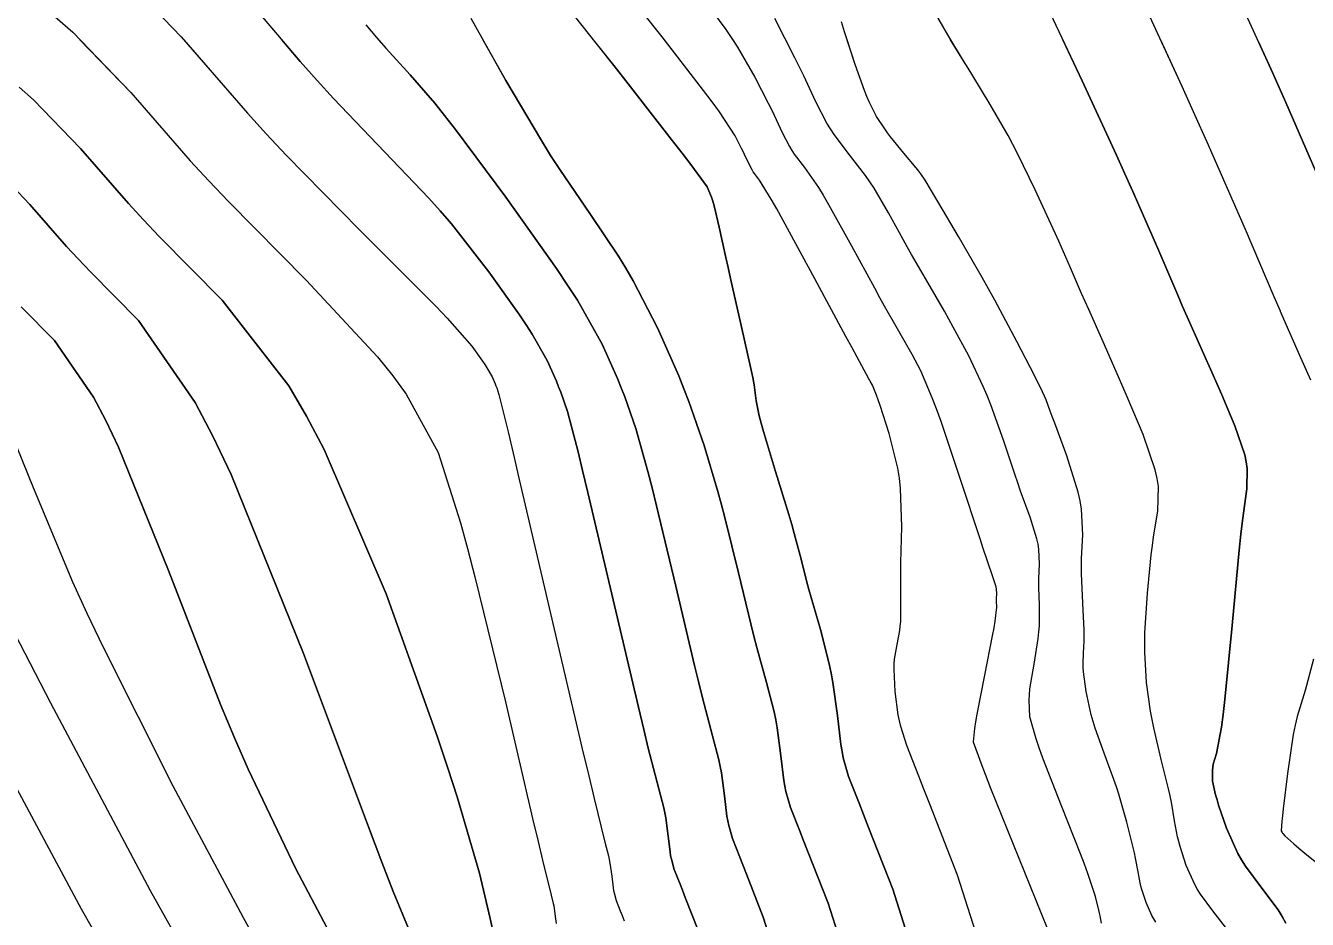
# Model space of a CAD drawing. Header units: metres. Extents: x 837117 to 838479, y 1189012 to 1191015.
# Drawn here: x 838005.33 to 838048.31, y 1189242.1 to 1189272.06 of the extents above; entities that cross this region are included whole.
import ezdxf

# ---------------------------------------------------------------- set-up
doc = ezdxf.new("R2010")
doc.units = ezdxf.units.M
doc.header["$LTSCALE"] = 0.3
doc.layers.add('COTAS 10', color=1, linetype='Continuous')
doc.layers.add('COTAS INT', color=252, linetype='Continuous')

msp = doc.modelspace()

# ---------------------------------------------------------------- linework, layer by layer
at = {"layer": 'COTAS 10'}
for points in [[(838049.152, 1189265.89), (838047.591, 1189269.478), (838047.142, 1189270.486), (838046.687, 1189271.499), (838044.984, 1189275.21)], [(838016.736, 1189272.085), (838017.098, 1189271.664), (838017.419, 1189271.296), (838018.23, 1189270.415), (838019.052, 1189269.463), (838019.378, 1189269.05), (838019.748, 1189268.573), (838021.44, 1189266.31), (838023.136, 1189263.921), (838023.507, 1189263.364), (838023.836, 1189262.852), (838024.669, 1189261.379), (838025.18, 1189260.229), (838025.306, 1189259.921), (838025.424, 1189259.617), (838025.796, 1189258.553), (838026.2, 1189257.113), (838026.339, 1189256.571), (838026.491, 1189255.967), (838027.136, 1189253.267), (838027.764, 1189250.609), (838027.905, 1189250.032), (838028.032, 1189249.523), (838028.37, 1189248.256), (838028.58, 1189247.449), (838028.626, 1189247.23), (838028.666, 1189247.012), (838028.768, 1189246.242), (838028.85, 1189245.561), (838028.878, 1189245.4), (838028.908, 1189245.251), (838029.033, 1189244.813), (838029.278, 1189244.19), (838029.382, 1189243.924), (838029.502, 1189243.618), (838030.069, 1189242.177), (838030.648, 1189240.351)], [(838041.41, 1189241.973), (838041.364, 1189242.222), (838041.344, 1189242.314), (838041.321, 1189242.415), (838041.209, 1189242.864), (838040.953, 1189243.643), (838040.839, 1189243.953), (838040.706, 1189244.303), (838040.07, 1189245.909), (838039.445, 1189247.505), (838039.319, 1189247.85), (838039.214, 1189248.153), (838039.004, 1189248.894), (838038.98, 1189249.448), (838038.992, 1189249.633), (838039.011, 1189249.831), (838039.147, 1189250.657), (838039.29, 1189251.516), (838039.313, 1189251.734), (838039.33, 1189251.944), (838039.332, 1189252.633), (838039.306, 1189253.23), (838039.305, 1189253.382), (838039.306, 1189253.528), (838039.333, 1189254.006), (838039.31, 1189254.515), (838039.281, 1189254.681), (838039.241, 1189254.857), (838039.013, 1189255.58), (838038.698, 1189256.459), (838038.603, 1189256.733), (838038.505, 1189257.021), (838038.121, 1189258.169), (838037.696, 1189259.352), (838037.572, 1189259.662), (838037.444, 1189259.963), (838036.957, 1189260.986), (838036.438, 1189261.955), (838036.29, 1189262.222), (838036.141, 1189262.489), (838035.587, 1189263.447), (838035.04, 1189264.386), (838034.896, 1189264.64), (838034.754, 1189264.892), (838034.267, 1189265.781), (838033.782, 1189266.611), (838033.641, 1189266.826), (838033.498, 1189267.034), (838032.957, 1189267.734), (838032.446, 1189268.405), (838032.321, 1189268.596), (838032.203, 1189268.789), (838031.835, 1189269.502), (838031.428, 1189270.374), (838031.286, 1189270.666), (838031.13, 1189270.98), (838030.457, 1189272.298)], [(838030.648, 1189240.351), (838030.069, 1189242.177), (838029.502, 1189243.618), (838029.382, 1189243.924), (838029.278, 1189244.19), (838029.033, 1189244.813), (838028.908, 1189245.251), (838028.878, 1189245.4), (838028.85, 1189245.561), (838028.768, 1189246.242), (838028.666, 1189247.012), (838028.626, 1189247.23), (838028.58, 1189247.449), (838028.37, 1189248.256), (838028.032, 1189249.523), (838027.905, 1189250.032), (838027.764, 1189250.609), (838027.136, 1189253.267), (838026.491, 1189255.967), (838026.339, 1189256.571), (838026.2, 1189257.113), (838025.796, 1189258.553), (838025.424, 1189259.617), (838025.306, 1189259.921), (838025.18, 1189260.229), (838024.669, 1189261.379), (838023.836, 1189262.852), (838023.507, 1189263.364), (838023.136, 1189263.921), (838021.44, 1189266.31), (838019.748, 1189268.573), (838019.378, 1189269.05), (838019.052, 1189269.463), (838018.23, 1189270.415), (838017.419, 1189271.296), (838017.164, 1189271.589)], [(838041.41, 1189241.973), (838041.364, 1189242.222), (838041.344, 1189242.314), (838041.321, 1189242.415), (838041.209, 1189242.864), (838040.953, 1189243.643), (838040.839, 1189243.953), (838040.706, 1189244.303), (838040.07, 1189245.909), (838039.445, 1189247.505), (838039.319, 1189247.85), (838039.214, 1189248.153), (838039.004, 1189248.894), (838038.98, 1189249.448), (838038.992, 1189249.633), (838039.011, 1189249.831), (838039.147, 1189250.657), (838039.29, 1189251.516), (838039.313, 1189251.734), (838039.33, 1189251.944), (838039.332, 1189252.633), (838039.306, 1189253.23), (838039.305, 1189253.382), (838039.306, 1189253.528), (838039.333, 1189254.006), (838039.31, 1189254.515), (838039.281, 1189254.681), (838039.241, 1189254.857), (838039.013, 1189255.58), (838038.698, 1189256.459), (838038.603, 1189256.733), (838038.505, 1189257.021), (838038.121, 1189258.169), (838037.696, 1189259.352), (838037.572, 1189259.662), (838037.444, 1189259.963), (838036.957, 1189260.986), (838036.438, 1189261.955), (838036.29, 1189262.222), (838036.141, 1189262.489), (838035.587, 1189263.447), (838035.04, 1189264.386), (838034.896, 1189264.64), (838034.754, 1189264.892), (838034.267, 1189265.781), (838033.782, 1189266.611), (838033.641, 1189266.826), (838033.498, 1189267.034), (838032.957, 1189267.734), (838032.446, 1189268.405), (838032.321, 1189268.596), (838032.203, 1189268.789), (838031.835, 1189269.502), (838031.428, 1189270.374), (838031.286, 1189270.666), (838031.13, 1189270.98), (838030.819, 1189271.589)], [(838046.646, 1189271.589), (838046.687, 1189271.499), (838047.142, 1189270.486), (838047.591, 1189269.478), (838049.152, 1189265.89)], [(838018.5, 1189241.014), (838017.658, 1189243.03), (838017.274, 1189244.021), (838016.824, 1189245.199), (838014.652, 1189251.014), (838012.22, 1189257.008), (838011.606, 1189258.298), (838011.018, 1189259.429), (838009.111, 1189262.179), (838007.495, 1189263.813), (838007.091, 1189264.24), (838006.706, 1189264.655), (838005.474, 1189266.064), (838004.271, 1189267.316)], [(838004.271, 1189267.316), (838005.474, 1189266.064), (838006.706, 1189264.655), (838007.091, 1189264.24), (838007.495, 1189263.813), (838009.111, 1189262.179), (838011.018, 1189259.429), (838011.606, 1189258.298), (838012.22, 1189257.008), (838014.652, 1189251.014), (838016.824, 1189245.199), (838017.274, 1189244.021), (838017.658, 1189243.03), (838018.5, 1189241.014)]]:
    msp.add_lwpolyline(points, dxfattribs=at)
at = {"layer": 'COTAS INT'}
for points in [[(838008.231, 1189274.101), (838010.55, 1189271.688), (838012.767, 1189269.128), (838013.409, 1189268.424), (838014.064, 1189267.723), (838016.528, 1189265.212), (838018.654, 1189263.095), (838019.095, 1189262.643), (838019.472, 1189262.25), (838020.299, 1189261.312), (838020.652, 1189260.815), (838020.729, 1189260.699), (838020.798, 1189260.593), (838020.971, 1189260.287), (838021.077, 1189260.048), (838021.103, 1189259.984), (838021.128, 1189259.92), (838021.205, 1189259.699), (838021.512, 1189258.442), (838021.681, 1189257.726), (838021.887, 1189256.85), (838022.936, 1189252.356), (838023.999, 1189247.814), (838024.214, 1189246.907), (838024.395, 1189246.152), (838024.759, 1189244.694), (838024.878, 1189244.235), (838024.904, 1189244.11), (838024.927, 1189243.987), (838024.985, 1189243.548), (838025.031, 1189243.161), (838025.047, 1189243.07), (838025.064, 1189242.985), (838025.136, 1189242.736), (838025.274, 1189242.382), (838025.334, 1189242.231), (838025.402, 1189242.057)], [(838042.337, 1189273.862), (838044.101, 1189270.034), (838044.534, 1189269.077), (838044.944, 1189268.164), (838046.224, 1189265.241), (838047.193, 1189262.98), (838047.402, 1189262.498), (838047.406, 1189262.486), (838047.596, 1189262.048), (838048.083, 1189260.94), (838048.418, 1189260.185)], [(838012.242, 1189273.563), (838014.539, 1189270.862), (838015.11, 1189270.217), (838015.653, 1189269.616), (838017.379, 1189267.813), (838018.853, 1189266.279), (838019.236, 1189265.847), (838019.61, 1189265.411), (838020.87, 1189263.811), (838021.894, 1189262.368), (838022.118, 1189262.032), (838022.317, 1189261.722), (838022.82, 1189260.833), (838023.129, 1189260.138), (838023.204, 1189259.952), (838023.276, 1189259.768), (838023.501, 1189259.126), (838023.856, 1189257.778), (838024.01, 1189257.148), (838024.189, 1189256.408), (838025.036, 1189252.812), (838025.882, 1189249.212), (838026.06, 1189248.469), (838026.213, 1189247.838), (838026.564, 1189246.475), (838026.729, 1189245.842), (838026.765, 1189245.67), (838026.797, 1189245.499), (838026.877, 1189244.895), (838026.941, 1189244.361), (838026.962, 1189244.235), (838026.986, 1189244.118), (838027.085, 1189243.775), (838027.276, 1189243.286), (838027.358, 1189243.077), (838027.452, 1189242.837), (838027.896, 1189241.707)], [(838037.539, 1189240.579), (838036.586, 1189243.585), (838035.652, 1189245.96), (838035.454, 1189246.464), (838035.282, 1189246.901), (838034.88, 1189247.928), (838034.68, 1189248.566), (838034.636, 1189248.759), (838034.596, 1189248.959), (838034.492, 1189249.736), (838034.457, 1189250.479), (838034.461, 1189250.657), (838034.471, 1189250.822), (838034.554, 1189251.317), (838034.647, 1189251.782), (838034.664, 1189251.928), (838034.676, 1189252.082), (838034.685, 1189252.703), (838034.679, 1189253.502), (838034.681, 1189253.769), (838034.685, 1189254.056), (838034.714, 1189255.256), (838034.674, 1189256.546), (838034.635, 1189256.889), (838034.583, 1189257.225), (838034.294, 1189258.39), (838033.983, 1189259.322), (838033.917, 1189259.512), (838033.86, 1189259.673), (838033.729, 1189260.007), (838033.653, 1189260.147), (838033.632, 1189260.186), (838033.61, 1189260.225), (838033.53, 1189260.364), (838033.214, 1189260.941), (838033.044, 1189261.255), (838032.838, 1189261.637), (838031.797, 1189263.575), (838030.736, 1189265.527), (838030.518, 1189265.918), (838030.333, 1189266.244), (838029.937, 1189266.881), (838029.771, 1189267.1), (838029.73, 1189267.162), (838029.692, 1189267.225), (838029.572, 1189267.457), (838029.44, 1189267.741), (838029.393, 1189267.836), (838029.342, 1189267.938), (838029.123, 1189268.367), (838028.597, 1189269.166), (838028.353, 1189269.501), (838028.066, 1189269.886), (838026.673, 1189271.689), (838025.271, 1189273.459)], [(838035.242, 1189240.503), (838034.414, 1189243.116), (838033.602, 1189245.179), (838033.43, 1189245.617), (838033.281, 1189245.998), (838032.931, 1189246.89), (838032.751, 1189247.517), (838032.708, 1189247.73), (838032.669, 1189247.961), (838032.552, 1189248.935), (838032.406, 1189250.038), (838032.348, 1189250.35), (838032.282, 1189250.664), (838031.982, 1189251.819), (838031.67, 1189252.894), (838031.597, 1189253.157), (838031.529, 1189253.405), (838031.335, 1189254.177), (838031.108, 1189255.037), (838031.021, 1189255.341), (838030.923, 1189255.673), (838030.481, 1189257.11), (838030.07, 1189258.46), (838029.993, 1189258.739), (838029.93, 1189258.975), (838029.835, 1189259.483), (838029.762, 1189260.015), (838029.713, 1189260.267), (838029.652, 1189260.564), (838029.33, 1189262.013), (838028.972, 1189263.579), (838028.888, 1189263.949), (838028.811, 1189264.292), (838028.588, 1189265.304), (838028.419, 1189266.019), (838028.375, 1189266.175), (838028.332, 1189266.312), (838028.19, 1189266.658), (838027.642, 1189267.402), (838027.343, 1189267.79), (838026.981, 1189268.258), (838025.142, 1189270.606), (838023.31, 1189272.931)], [(838028.37, 1189272.53), (838028.814, 1189271.93), (838029.017, 1189271.632), (838029.207, 1189271.34), (838029.79, 1189270.332), (838030.236, 1189269.459), (838030.339, 1189269.251), (838030.434, 1189269.057), (838030.704, 1189268.48), (838030.947, 1189268.007), (838031.025, 1189267.879), (838031.108, 1189267.753), (838031.447, 1189267.308), (838031.915, 1189266.639), (838032.08, 1189266.372), (838032.259, 1189266.069), (838033.032, 1189264.678), (838033.796, 1189263.265), (838033.97, 1189262.948), (838034.127, 1189262.664), (838034.558, 1189261.906), (838034.876, 1189261.357), (838035.046, 1189261.051), (838035.343, 1189260.497), (838035.725, 1189259.594), (838035.864, 1189259.222), (838036.017, 1189258.797), (838036.687, 1189256.82), (838037.318, 1189254.902), (838037.447, 1189254.514), (838037.556, 1189254.188), (838037.781, 1189253.526), (838037.855, 1189253.291), (838037.868, 1189253.234), (838037.878, 1189253.181), (838037.885, 1189253.015), (838037.876, 1189252.86), (838037.876, 1189252.764), (838037.885, 1189252.57), (838037.832, 1189252.095), (838037.794, 1189251.869), (838037.746, 1189251.601), (838037.488, 1189250.289), (838037.233, 1189248.985), (838037.187, 1189248.721), (838037.151, 1189248.5), (838037.11, 1189248.053), (838037.361, 1189247.351), (838037.51, 1189246.968), (838037.693, 1189246.504), (838038.64, 1189244.148), (838039.585, 1189241.811)], [(838045.566, 1189241.835), (838045.149, 1189242.392), (838044.732, 1189242.944), (838044.632, 1189243.107), (838044.538, 1189243.273), (838044.254, 1189243.911), (838044.046, 1189244.545), (838044.001, 1189244.709), (838043.961, 1189244.869), (838043.861, 1189245.405), (838043.753, 1189246.027), (838043.708, 1189246.241), (838043.656, 1189246.472), (838043.412, 1189247.458), (838043.162, 1189248.524), (838043.105, 1189248.806), (838043.054, 1189249.083), (838042.917, 1189250.038), (838042.86, 1189251.057), (838042.86, 1189251.374), (838042.867, 1189251.707), (838042.949, 1189253.035), (838043.08, 1189254.325), (838043.118, 1189254.633), (838043.157, 1189254.92), (838043.304, 1189255.779), (838043.321, 1189256.612), (838043.278, 1189256.882), (838043.214, 1189257.169), (838042.811, 1189258.35), (838042.276, 1189259.613), (838042.13, 1189259.953), (838041.984, 1189260.288), (838041.463, 1189261.463), (838040.98, 1189262.54), (838040.859, 1189262.814), (838040.743, 1189263.078), (838040.367, 1189263.944), (838039.979, 1189264.83), (838039.855, 1189265.107), (838039.724, 1189265.397), (838039.189, 1189266.557), (838038.603, 1189267.756), (838038.439, 1189268.07), (838038.275, 1189268.376), (838037.675, 1189269.418), (838037.09, 1189270.378), (838036.935, 1189270.633), (838036.782, 1189270.883), (838036.255, 1189271.746), (838035.802, 1189272.55)], [(838006.318, 1189272.352), (838006.911, 1189271.839), (838008.858, 1189269.814), (838010.853, 1189267.533), (838011.475, 1189266.861), (838012.129, 1189266.17), (838014.743, 1189263.526), (838017.134, 1189260.96), (838017.646, 1189260.319), (838018.093, 1189259.707), (838019.168, 1189257.749), (838019.91, 1189255.394), (838020.147, 1189254.533), (838020.399, 1189253.582), (838021.421, 1189249.39), (838022.333, 1189245.486), (838022.515, 1189244.716), (838022.665, 1189244.081), (838022.953, 1189242.912), (838023.027, 1189242.628), (838023.043, 1189242.55), (838023.057, 1189242.474), (838023.093, 1189242.202), (838023.122, 1189241.962)], [(838032.945, 1189240.427), (838032.241, 1189242.646), (838031.552, 1189244.399), (838031.406, 1189244.771), (838031.279, 1189245.094), (838030.982, 1189245.851), (838030.829, 1189246.384), (838030.793, 1189246.565), (838030.76, 1189246.761), (838030.66, 1189247.588), (838030.536, 1189248.525), (838030.487, 1189248.79), (838030.431, 1189249.056), (838030.176, 1189250.038), (838029.851, 1189251.209), (838029.751, 1189251.595), (838029.647, 1189252.007), (838029.235, 1189253.722), (838028.792, 1189255.525), (838028.668, 1189255.993), (838028.544, 1189256.448), (838028.091, 1189257.98), (838027.573, 1189259.465), (838027.407, 1189259.889), (838027.232, 1189260.32), (838026.519, 1189261.925), (838025.702, 1189263.509), (838025.462, 1189263.926), (838025.216, 1189264.335), (838024.273, 1189265.731), (838023.241, 1189267.232), (838022.938, 1189267.706), (838022.627, 1189268.204), (838021.44, 1189270.215), (838020.273, 1189272.294)], [(838043.23, 1189242.009), (838043.161, 1189242.12), (838043.097, 1189242.234), (838042.903, 1189242.669), (838042.762, 1189243.102), (838042.731, 1189243.214), (838042.704, 1189243.323), (838042.636, 1189243.689), (838042.551, 1189244.154), (838042.513, 1189244.326), (838042.47, 1189244.515), (838042.26, 1189245.354), (838041.992, 1189246.293), (838041.911, 1189246.546), (838041.827, 1189246.795), (838041.499, 1189247.67), (838041.196, 1189248.507), (838041.128, 1189248.732), (838041.066, 1189248.955), (838040.899, 1189249.735), (838040.81, 1189250.397), (838040.797, 1189250.544), (838040.79, 1189250.676), (838040.806, 1189251.024), (838040.833, 1189251.431), (838040.832, 1189251.6), (838040.827, 1189251.793), (838040.779, 1189252.697), (838040.736, 1189253.696), (838040.734, 1189253.95), (838040.736, 1189254.195), (838040.781, 1189254.996), (838040.743, 1189255.85), (838040.693, 1189256.127), (838040.627, 1189256.422), (838040.246, 1189257.634), (838039.841, 1189258.731), (838039.759, 1189258.953), (838039.691, 1189259.14), (838039.556, 1189259.518), (838039.376, 1189259.908), (838039.279, 1189260.101), (838039.162, 1189260.332), (838038.57, 1189261.476), (838037.83, 1189262.859), (838037.62, 1189263.24), (838037.406, 1189263.62), (838036.615, 1189264.989), (838035.954, 1189266.109), (838035.822, 1189266.333), (838035.712, 1189266.52), (838035.502, 1189266.884), (838035.353, 1189267.095), (838035.282, 1189267.186), (838035.197, 1189267.291), (838034.784, 1189267.787), (838034.339, 1189268.332), (838034.235, 1189268.468), (838034.139, 1189268.597), (838033.86, 1189269.009), (838033.614, 1189269.502), (838033.538, 1189269.682), (838033.459, 1189269.881), (838033.146, 1189270.76), (838032.796, 1189271.851), (838032.692, 1189272.186)], [(838039.693, 1189272.473), (838040.763, 1189270.21), (838041.912, 1189267.715), (838042.195, 1189267.092), (838042.462, 1189266.497), (838043.296, 1189264.593), (838043.968, 1189263.029), (838044.132, 1189262.65), (838044.288, 1189262.294), (838045.201, 1189260.237), (838045.321, 1189259.962), (838045.441, 1189259.682), (838045.88, 1189258.645), (838046.212, 1189257.675), (838046.264, 1189257.439), (838046.299, 1189257.217), (838046.286, 1189256.533), (838046.133, 1189255.47), (838046.081, 1189255.01), (838046.025, 1189254.477), (838045.788, 1189251.953), (838045.546, 1189249.473), (838045.487, 1189248.969), (838045.432, 1189248.543), (838045.263, 1189247.664), (838045.155, 1189247.3), (838045.139, 1189247.199), (838045.128, 1189247.098), (838045.137, 1189246.735), (838045.237, 1189246.271), (838045.284, 1189246.108), (838045.338, 1189245.928), (838045.604, 1189245.153), (838045.979, 1189244.313), (838046.102, 1189244.093), (838046.234, 1189243.879), (838046.783, 1189243.151), (838047.332, 1189242.417), (838047.465, 1189242.199), (838047.588, 1189241.975)], [(838007.152, 1189271.589), (838008.858, 1189269.814), (838010.853, 1189267.533), (838011.475, 1189266.861), (838012.129, 1189266.17), (838014.743, 1189263.526), (838017.134, 1189260.96), (838017.646, 1189260.319), (838018.093, 1189259.707), (838019.168, 1189257.749), (838019.91, 1189255.394), (838020.147, 1189254.533), (838020.399, 1189253.582), (838021.421, 1189249.39), (838022.333, 1189245.486), (838022.515, 1189244.716), (838022.665, 1189244.081), (838022.953, 1189242.912), (838023.027, 1189242.628), (838023.043, 1189242.55), (838023.057, 1189242.474), (838023.093, 1189242.202), (838023.122, 1189241.962)], [(838010.636, 1189271.589), (838012.767, 1189269.128), (838013.409, 1189268.424), (838014.064, 1189267.723), (838016.528, 1189265.212), (838018.654, 1189263.095), (838019.095, 1189262.643), (838019.472, 1189262.25), (838020.299, 1189261.312), (838020.652, 1189260.815), (838020.729, 1189260.699), (838020.798, 1189260.593), (838020.971, 1189260.287), (838021.077, 1189260.048), (838021.103, 1189259.984), (838021.128, 1189259.92), (838021.205, 1189259.699), (838021.512, 1189258.442), (838021.681, 1189257.726), (838021.887, 1189256.85), (838022.936, 1189252.356), (838023.999, 1189247.814), (838024.214, 1189246.907), (838024.395, 1189246.152), (838024.759, 1189244.694), (838024.878, 1189244.235), (838024.904, 1189244.11), (838024.927, 1189243.987), (838024.985, 1189243.548), (838025.031, 1189243.161), (838025.047, 1189243.07), (838025.064, 1189242.985), (838025.136, 1189242.736), (838025.274, 1189242.382), (838025.334, 1189242.231), (838025.402, 1189242.057)], [(838027.896, 1189241.707), (838027.452, 1189242.837), (838027.358, 1189243.077), (838027.276, 1189243.286), (838027.085, 1189243.775), (838026.986, 1189244.118), (838026.962, 1189244.235), (838026.941, 1189244.361), (838026.877, 1189244.895), (838026.797, 1189245.499), (838026.765, 1189245.67), (838026.729, 1189245.842), (838026.564, 1189246.475), (838026.213, 1189247.838), (838026.06, 1189248.469), (838025.882, 1189249.212), (838025.036, 1189252.812), (838024.189, 1189256.408), (838024.01, 1189257.148), (838023.856, 1189257.778), (838023.501, 1189259.126), (838023.276, 1189259.768), (838023.204, 1189259.952), (838023.129, 1189260.138), (838022.82, 1189260.833), (838022.317, 1189261.722), (838022.118, 1189262.032), (838021.894, 1189262.368), (838020.87, 1189263.811), (838019.61, 1189265.411), (838019.236, 1189265.847), (838018.853, 1189266.279), (838017.379, 1189267.813), (838015.653, 1189269.616), (838015.11, 1189270.217), (838014.539, 1189270.862), (838013.921, 1189271.589)], [(838020.669, 1189271.589), (838021.44, 1189270.215), (838022.627, 1189268.204), (838022.938, 1189267.706), (838023.241, 1189267.232), (838024.273, 1189265.731), (838025.216, 1189264.335), (838025.462, 1189263.926), (838025.702, 1189263.509), (838026.519, 1189261.925), (838027.232, 1189260.32), (838027.407, 1189259.889), (838027.573, 1189259.465), (838028.091, 1189257.98), (838028.544, 1189256.448), (838028.668, 1189255.993), (838028.792, 1189255.525), (838029.235, 1189253.722), (838029.647, 1189252.007), (838029.751, 1189251.595), (838029.851, 1189251.209), (838030.176, 1189250.038), (838030.431, 1189249.056), (838030.487, 1189248.79), (838030.536, 1189248.525), (838030.66, 1189247.588), (838030.76, 1189246.761), (838030.793, 1189246.565), (838030.829, 1189246.384), (838030.982, 1189245.851), (838031.279, 1189245.094), (838031.406, 1189244.771), (838031.552, 1189244.399), (838032.241, 1189242.646), (838032.945, 1189240.427)], [(838024.368, 1189271.589), (838025.142, 1189270.606), (838026.981, 1189268.258), (838027.343, 1189267.79), (838027.642, 1189267.402), (838028.19, 1189266.658), (838028.332, 1189266.312), (838028.375, 1189266.175), (838028.419, 1189266.019), (838028.588, 1189265.304), (838028.811, 1189264.292), (838028.888, 1189263.949), (838028.972, 1189263.579), (838029.33, 1189262.013), (838029.652, 1189260.564), (838029.713, 1189260.267), (838029.762, 1189260.015), (838029.835, 1189259.483), (838029.93, 1189258.975), (838029.993, 1189258.739), (838030.07, 1189258.46), (838030.481, 1189257.11), (838030.923, 1189255.673), (838031.021, 1189255.341), (838031.108, 1189255.037), (838031.335, 1189254.177), (838031.529, 1189253.405), (838031.597, 1189253.157), (838031.67, 1189252.894), (838031.982, 1189251.819), (838032.282, 1189250.664), (838032.348, 1189250.35), (838032.406, 1189250.038), (838032.552, 1189248.935), (838032.669, 1189247.961), (838032.708, 1189247.73), (838032.751, 1189247.517), (838032.931, 1189246.89), (838033.281, 1189245.998), (838033.43, 1189245.617), (838033.602, 1189245.179), (838034.414, 1189243.116), (838035.242, 1189240.503)], [(838037.539, 1189240.579), (838036.586, 1189243.585), (838035.652, 1189245.96), (838035.454, 1189246.464), (838035.282, 1189246.901), (838034.88, 1189247.928), (838034.68, 1189248.566), (838034.636, 1189248.759), (838034.596, 1189248.959), (838034.492, 1189249.736), (838034.457, 1189250.479), (838034.461, 1189250.657), (838034.471, 1189250.822), (838034.554, 1189251.317), (838034.647, 1189251.782), (838034.664, 1189251.928), (838034.676, 1189252.082), (838034.685, 1189252.703), (838034.679, 1189253.502), (838034.681, 1189253.769), (838034.685, 1189254.056), (838034.714, 1189255.256), (838034.674, 1189256.546), (838034.635, 1189256.889), (838034.583, 1189257.225), (838034.294, 1189258.39), (838033.983, 1189259.322), (838033.917, 1189259.512), (838033.86, 1189259.673), (838033.729, 1189260.007), (838033.653, 1189260.147), (838033.632, 1189260.186), (838033.61, 1189260.225), (838033.53, 1189260.364), (838033.214, 1189260.941), (838033.044, 1189261.255), (838032.838, 1189261.637), (838031.797, 1189263.575), (838030.736, 1189265.527), (838030.518, 1189265.918), (838030.333, 1189266.244), (838029.937, 1189266.881), (838029.771, 1189267.1), (838029.73, 1189267.162), (838029.692, 1189267.225), (838029.572, 1189267.457), (838029.44, 1189267.741), (838029.393, 1189267.836), (838029.342, 1189267.938), (838029.123, 1189268.367), (838028.597, 1189269.166), (838028.353, 1189269.501), (838028.066, 1189269.886), (838026.751, 1189271.589)], [(838029.045, 1189271.589), (838029.207, 1189271.34), (838029.79, 1189270.332), (838030.236, 1189269.459), (838030.339, 1189269.251), (838030.434, 1189269.057), (838030.704, 1189268.48), (838030.947, 1189268.007), (838031.025, 1189267.879), (838031.108, 1189267.753), (838031.447, 1189267.308), (838031.915, 1189266.639), (838032.08, 1189266.372), (838032.259, 1189266.069), (838033.032, 1189264.678), (838033.796, 1189263.265), (838033.97, 1189262.948), (838034.127, 1189262.664), (838034.558, 1189261.906), (838034.876, 1189261.357), (838035.046, 1189261.051), (838035.343, 1189260.497), (838035.725, 1189259.594), (838035.864, 1189259.222), (838036.017, 1189258.797), (838036.687, 1189256.82), (838037.318, 1189254.902), (838037.447, 1189254.514), (838037.556, 1189254.188), (838037.781, 1189253.526), (838037.855, 1189253.291), (838037.868, 1189253.234), (838037.878, 1189253.181), (838037.885, 1189253.015), (838037.876, 1189252.86), (838037.876, 1189252.764), (838037.885, 1189252.57), (838037.832, 1189252.095), (838037.794, 1189251.869), (838037.746, 1189251.601), (838037.488, 1189250.289), (838037.233, 1189248.985), (838037.187, 1189248.721), (838037.151, 1189248.5), (838037.11, 1189248.053), (838037.361, 1189247.351), (838037.51, 1189246.968), (838037.693, 1189246.504), (838038.64, 1189244.148), (838039.585, 1189241.811)], [(838043.23, 1189242.009), (838043.161, 1189242.12), (838043.097, 1189242.234), (838042.903, 1189242.669), (838042.762, 1189243.102), (838042.731, 1189243.214), (838042.704, 1189243.323), (838042.636, 1189243.689), (838042.551, 1189244.154), (838042.513, 1189244.326), (838042.47, 1189244.515), (838042.26, 1189245.354), (838041.992, 1189246.293), (838041.911, 1189246.546), (838041.827, 1189246.795), (838041.499, 1189247.67), (838041.196, 1189248.507), (838041.128, 1189248.732), (838041.066, 1189248.955), (838040.899, 1189249.735), (838040.81, 1189250.397), (838040.797, 1189250.544), (838040.79, 1189250.676), (838040.806, 1189251.024), (838040.833, 1189251.431), (838040.832, 1189251.6), (838040.827, 1189251.793), (838040.779, 1189252.697), (838040.736, 1189253.696), (838040.734, 1189253.95), (838040.736, 1189254.195), (838040.781, 1189254.996), (838040.743, 1189255.85), (838040.693, 1189256.127), (838040.627, 1189256.422), (838040.246, 1189257.634), (838039.841, 1189258.731), (838039.759, 1189258.953), (838039.691, 1189259.14), (838039.556, 1189259.518), (838039.376, 1189259.908), (838039.279, 1189260.101), (838039.162, 1189260.332), (838038.57, 1189261.476), (838037.83, 1189262.859), (838037.62, 1189263.24), (838037.406, 1189263.62), (838036.615, 1189264.989), (838035.954, 1189266.109), (838035.822, 1189266.333), (838035.712, 1189266.52), (838035.502, 1189266.884), (838035.353, 1189267.095), (838035.282, 1189267.186), (838035.197, 1189267.291), (838034.784, 1189267.787), (838034.339, 1189268.332), (838034.235, 1189268.468), (838034.139, 1189268.597), (838033.86, 1189269.009), (838033.614, 1189269.502), (838033.538, 1189269.682), (838033.459, 1189269.881), (838033.146, 1189270.76), (838032.88, 1189271.589)], [(838045.566, 1189241.835), (838045.149, 1189242.392), (838044.732, 1189242.944), (838044.632, 1189243.107), (838044.538, 1189243.273), (838044.254, 1189243.911), (838044.046, 1189244.545), (838044.001, 1189244.709), (838043.961, 1189244.869), (838043.861, 1189245.405), (838043.753, 1189246.027), (838043.708, 1189246.241), (838043.656, 1189246.472), (838043.412, 1189247.458), (838043.162, 1189248.524), (838043.105, 1189248.806), (838043.054, 1189249.083), (838042.917, 1189250.038), (838042.86, 1189251.057), (838042.86, 1189251.374), (838042.867, 1189251.707), (838042.949, 1189253.035), (838043.08, 1189254.325), (838043.118, 1189254.633), (838043.157, 1189254.92), (838043.304, 1189255.779), (838043.321, 1189256.612), (838043.278, 1189256.882), (838043.214, 1189257.169), (838042.811, 1189258.35), (838042.276, 1189259.613), (838042.13, 1189259.953), (838041.984, 1189260.288), (838041.463, 1189261.463), (838040.98, 1189262.54), (838040.859, 1189262.814), (838040.743, 1189263.078), (838040.367, 1189263.944), (838039.979, 1189264.83), (838039.855, 1189265.107), (838039.724, 1189265.397), (838039.189, 1189266.557), (838038.603, 1189267.756), (838038.439, 1189268.07), (838038.275, 1189268.376), (838037.675, 1189269.418), (838037.09, 1189270.378), (838036.935, 1189270.633), (838036.782, 1189270.883), (838036.351, 1189271.589)], [(838047.588, 1189241.975), (838047.465, 1189242.199), (838047.332, 1189242.417), (838046.783, 1189243.151), (838046.234, 1189243.879), (838046.102, 1189244.093), (838045.979, 1189244.313), (838045.604, 1189245.153), (838045.338, 1189245.928), (838045.284, 1189246.108), (838045.237, 1189246.271), (838045.137, 1189246.735), (838045.128, 1189247.098), (838045.139, 1189247.199), (838045.155, 1189247.3), (838045.263, 1189247.664), (838045.432, 1189248.543), (838045.487, 1189248.969), (838045.546, 1189249.473), (838045.788, 1189251.953), (838046.025, 1189254.477), (838046.081, 1189255.01), (838046.133, 1189255.47), (838046.286, 1189256.533), (838046.299, 1189257.217), (838046.264, 1189257.439), (838046.212, 1189257.675), (838045.88, 1189258.645), (838045.441, 1189259.682), (838045.321, 1189259.962), (838045.201, 1189260.237), (838044.288, 1189262.294), (838044.132, 1189262.65), (838043.968, 1189263.029), (838043.296, 1189264.593), (838042.462, 1189266.497), (838042.195, 1189267.092), (838041.912, 1189267.715), (838040.763, 1189270.21), (838040.111, 1189271.589)], [(838043.385, 1189271.589), (838044.101, 1189270.034), (838044.534, 1189269.077), (838044.944, 1189268.164), (838046.224, 1189265.241), (838047.193, 1189262.98), (838047.402, 1189262.498), (838047.406, 1189262.486), (838047.596, 1189262.048), (838048.083, 1189260.94), (838048.418, 1189260.185)], [(838020.977, 1189241.832), (838020.906, 1189242.131), (838020.552, 1189243.647), (838019.808, 1189246.213), (838019.492, 1189247.174), (838019.128, 1189248.243), (838017.417, 1189253.009), (838015.344, 1189257.85), (838014.753, 1189258.965), (838014.154, 1189259.984), (838011.927, 1189262.852), (838009.812, 1189264.991), (838009.283, 1189265.55), (838008.779, 1189266.094), (838007.166, 1189267.939), (838005.591, 1189269.578), (838005.111, 1189269.992)], [(838005.111, 1189269.992), (838005.591, 1189269.578), (838007.166, 1189267.939), (838008.779, 1189266.094), (838009.283, 1189265.55), (838009.812, 1189264.991), (838011.927, 1189262.852), (838014.154, 1189259.984), (838014.753, 1189258.965), (838015.344, 1189257.85), (838017.417, 1189253.009), (838019.128, 1189248.243), (838019.492, 1189247.174), (838019.808, 1189246.213), (838020.552, 1189243.647), (838020.906, 1189242.131), (838020.977, 1189241.832)], [(838015.75, 1189241.24), (838014.391, 1189243.792), (838012.796, 1189247.132), (838012.337, 1189248.187), (838011.87, 1189249.3), (838010.123, 1189253.792), (838008.442, 1189257.933), (838008.018, 1189258.824), (838007.612, 1189259.605), (838006.294, 1189261.505), (838005.178, 1189262.634)], [(838005.178, 1189262.634), (838006.294, 1189261.505), (838007.612, 1189259.605), (838008.018, 1189258.824), (838008.442, 1189257.933), (838010.123, 1189253.792), (838011.87, 1189249.3), (838012.337, 1189248.187), (838012.796, 1189247.132), (838014.391, 1189243.792), (838015.75, 1189241.24)], [(838013.173, 1189241.181), (838012.636, 1189242.149), (838010.281, 1189246.569), (838007.933, 1189251.233), (838007.399, 1189252.354), (838006.916, 1189253.401), (838005.593, 1189256.569), (838004.665, 1189258.858)], [(838024.496, 1189221.589), (838024.168, 1189222.176), (838023.89, 1189222.719), (838023.575, 1189223.346), (838022.137, 1189226.308), (838020.508, 1189229.553), (838020.073, 1189230.359), (838019.645, 1189231.124), (838018.155, 1189233.55), (838016.793, 1189235.571), (838016.446, 1189236.081), (838016.11, 1189236.57), (838015.006, 1189238.155), (838013.66, 1189240.324), (838013.173, 1189241.181), (838012.636, 1189242.149), (838010.281, 1189246.569), (838007.933, 1189251.233), (838007.399, 1189252.354), (838006.916, 1189253.401), (838005.593, 1189256.569), (838004.665, 1189258.858)], [(838010.286, 1189241.681), (838009.522, 1189243.058), (838006.172, 1189249.347), (838003.07, 1189255.334)], [(838022.561, 1189221.589), (838022.485, 1189221.737), (838022.284, 1189222.138), (838021.366, 1189224.031), (838020.103, 1189226.436), (838019.685, 1189227.16), (838019.238, 1189227.909), (838017.375, 1189230.822), (838015.437, 1189233.699), (838014.943, 1189234.425), (838014.466, 1189235.12), (838012.895, 1189237.375), (838010.979, 1189240.462), (838010.286, 1189241.681), (838009.522, 1189243.058), (838006.172, 1189249.347), (838003.07, 1189255.334)], [(838048.515, 1189250.824), (838048.24, 1189249.778), (838047.971, 1189248.906), (838047.904, 1189248.614), (838047.841, 1189248.3), (838047.642, 1189246.986), (838047.503, 1189245.805), (838047.478, 1189245.576), (838047.458, 1189245.389), (838047.437, 1189245.066), (838047.466, 1189245.012), (838047.477, 1189244.994), (838047.491, 1189244.975), (838047.554, 1189244.898), (838047.861, 1189244.629), (838048.028, 1189244.489), (838048.232, 1189244.321), (838049.264, 1189243.477)], [(838048.515, 1189250.824), (838048.24, 1189249.778), (838047.971, 1189248.906), (838047.904, 1189248.614), (838047.841, 1189248.3), (838047.642, 1189246.986), (838047.503, 1189245.805), (838047.478, 1189245.576), (838047.458, 1189245.389), (838047.437, 1189245.066), (838047.466, 1189245.012), (838047.477, 1189244.994), (838047.491, 1189244.975), (838047.554, 1189244.898), (838047.861, 1189244.629), (838048.028, 1189244.489), (838048.232, 1189244.321), (838049.264, 1189243.477)], [(838004.188, 1189248.043), (838007.194, 1189242.455), (838007.93, 1189241.16)], [(838004.188, 1189248.043), (838007.194, 1189242.455), (838007.93, 1189241.16), (838008.625, 1189239.973), (838010.783, 1189236.595), (838012.821, 1189233.669), (838013.44, 1189232.768), (838014.082, 1189231.826), (838016.595, 1189228.095), (838018.831, 1189224.694), (838019.297, 1189223.962), (838019.698, 1189223.319), (838020.594, 1189221.753), (838020.674, 1189221.589)]]:
    msp.add_lwpolyline(points, dxfattribs=at)

doc.saveas('drawing.dxf')
